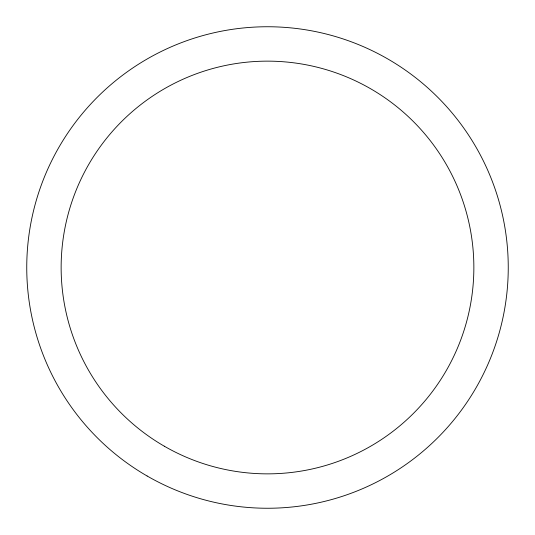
<?xml version="1.0" encoding="UTF-8"?>
<svg xmlns="http://www.w3.org/2000/svg" width="535" height="535" viewBox="0 0 535 535"><rect width="100%" height="100%" fill="white"/><g stroke="black" fill="none" stroke-linecap="round" stroke-linejoin="round"><path stroke-width="0.8" d="M147.125 475.996A240.75 240.75 0 0 0 508.25 267.5A240.75 240.75 0 0 0 147.125 59.004A240.75 240.75 0 0 0 147.125 475.996M164.319 446.21A206.356 206.356 0 0 0 473.856 267.5A206.356 206.356 0 0 0 164.319 88.79A206.356 206.356 0 0 0 164.319 446.21"/></g></svg>
